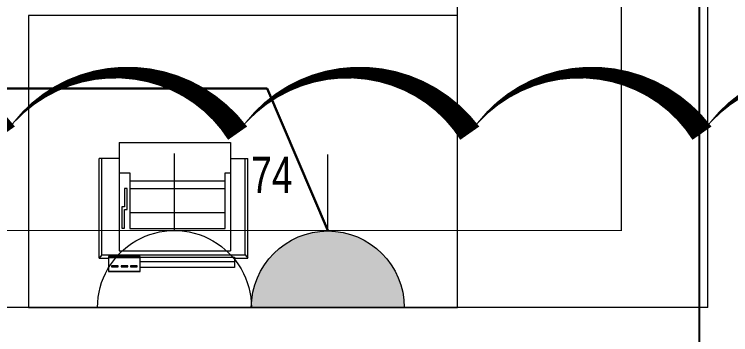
# Model space of a CAD drawing. Header units: metres. Extents: x 75097 to 220695, y -1557923 to -1361206.
# Drawn here: x 113370 to 115088, y -1438413 to -1437645 of the extents above; entities that cross this region are included whole.
import ezdxf

# ---------------------------------------------------------------- set-up
doc = ezdxf.new("R2010")
doc.units = ezdxf.units.M
doc.layers.get('0').update_dxf_attribs({"lineweight": 0})
doc.layers.add('A-100 - Copy$0$axes', color=8, linetype='Continuous')
for name, color, linetype, lineweight in [('A-100 - Copy$0$Medical Equipment and Furniture', 8, 'Continuous', 0), ('A-100 - Copy$0$Walls', 8, 'Continuous', 0), ('E-LG', 245, 'Continuous', 30)]:
    doc.layers.add(name, color=color, linetype=linetype, lineweight=lineweight)
doc.layers.add('E-POWR', color=7, linetype='Continuous', lineweight=9, true_color=0x4e7e3e)
doc.layers.add('REV 01', color=7, linetype='Continuous', lineweight=0, true_color=0xe41b4d)
doc.styles.add('A-100 - Copy$0$X3G_ENTITY_257CFD', font='swisscl.ttf', dxfattribs={"height": 200})

# ---------------------------------------------------------------- blocks, each defined once
blk = doc.blocks.new('NORMAL SOCKET')
at = {"layer": 'E-POWR'}
for p, q in [((0, 307.7), (0, 615.4)), ((-307.7, 0), (307.7, 0))]:
    blk.add_line(p, q, dxfattribs=at)
blk.add_ellipse((0, 0), major_axis=(32.8, 305.9), ratio=1, start_param=4.81904, end_param=7.960633, dxfattribs=at)
blk = doc.blocks.new('GI-041_dwg_UPS-E-SKT1-3902843-GI-041')
at = {"layer": 'E-POWR'}
blk.add_hatch(color=256, dxfattribs=at).paths.add_polyline_path([(-0.1987, -0.0005), (0.1987, -0.0005), (0.1929, 0.0471), (0.176, 0.0919), (0.1487, 0.1313), (0.1129, 0.1631), (0.0705, 0.1853), (0.024, 0.1968), (-0.024, 0.1968), (-0.0705, 0.1853), (-0.1129, 0.1631), (-0.1487, 0.1313), (-0.176, 0.0919), (-0.1929, 0.0471)], flags=0)
for p, q in [((0, 0.1983), (0, 0.397)), ((-0.1987, -0.0005), (0.1987, -0.0005)), ((-0.1473, -0.0005), (0.1473, -0.0005))]:
    blk.add_line(p, q, dxfattribs=at)
blk.add_arc((0, -0.0005), 0.1987, 360, 180, dxfattribs=at)
blk = doc.blocks.new('A-100 - Copy$0$ITPPLT2C-P')
for p, q in [((0.0229, 0.0318), (0.2618, 0.0318)), ((0.0304, 0.0256), (0.0229, 0.0318)), ((0.0229, 0), (0.0229, 0.0318)), ((0.0304, -0.3182), (0.0304, 0.0256)), ((0.0304, 0.0256), (0.2618, 0.0256)), ((0.2618, -0.0096), (0.2618, 0.0318)), ((0, 0), (0, -0.2262)), ((0.0252, 0), (0, 0)), ((0.0139, 0), (0.0139, -0.2262)), ((0.0252, 0), (0.0139, 0)), ((0.0252, -0.2262), (0.0252, 0)), ((0.0401, -0.2769), (0.0401, -0.0096)), ((0.3, -0.0096), (0.0401, -0.0096)), ((0.2274, -0.0222), (0.2274, -0.0096)), ((0.3, -0.2769), (0.3, -0.0096)), ((0.0939, -0.2515), (0.0939, -0.0222)), ((0.0939, -0.0222), (0.2274, -0.0222)), ((0.1321, -0.2515), (0.1321, -0.0222)), ((0.1894, -0.2515), (0.1894, -0.0222)), ((0.2082, -0.2515), (0.2082, -0.0222)), ((-0.0091, -0.2262), (0.0267, -0.2262)), ((-0.0091, -0.3023), (-0.0091, -0.2262)), ((-0.0087, -0.2262), (0.0236, -0.2262)), ((-0.0087, -0.3023), (-0.0087, -0.2262)), ((0, -0.2262), (0.0252, -0.2262)), ((0.0023, -0.2495), (0.0023, -0.2334)), ((0.0023, -0.2334), (0.0045, -0.2334)), ((0.0045, -0.2334), (0.0045, -0.2495)), ((0.0139, -0.2262), (0.0252, -0.2262)), ((0.0236, -0.2262), (0.0236, -0.3023)), ((0.0267, -0.2262), (0.0267, -0.3023)), ((0.0045, -0.2495), (0.0023, -0.2495)), ((0.0023, -0.2721), (0.0023, -0.2562)), ((0.0023, -0.2562), (0.0045, -0.2562)), ((0.0045, -0.2562), (0.0045, -0.2721)), ((0.2274, -0.2515), (0.0939, -0.2515)), ((0.1395, -0.2575), (0.19, -0.2575)), ((0.1395, -0.2641), (0.1395, -0.2575)), ((0.19, -0.2575), (0.19, -0.2641)), ((0.2274, -0.2769), (0.2274, -0.2515)), ((0.0045, -0.2721), (0.0023, -0.2721)), ((0.0947, -0.2701), (0.0947, -0.2641)), ((0.0947, -0.2641), (0.1395, -0.2641)), ((0.1457, -0.2701), (0.0947, -0.2701)), ((0.19, -0.2641), (0.1457, -0.2641)), ((0.1457, -0.2641), (0.1457, -0.2701)), ((0.0023, -0.295), (0.0023, -0.2793)), ((0.0023, -0.2793), (0.0045, -0.2793)), ((0.0045, -0.2793), (0.0045, -0.295)), ((0.3, -0.2769), (0.0401, -0.2769)), ((0.2618, -0.2769), (0.2618, -0.3246)), ((0.0267, -0.3023), (-0.0091, -0.3023)), ((0.0236, -0.3023), (-0.0087, -0.3023)), ((0.0045, -0.295), (0.0023, -0.295)), ((0.0229, -0.3246), (0.0229, -0.3023)), ((0.0304, -0.3182), (0.0229, -0.3246)), ((0.0229, -0.3246), (0.2618, -0.3246)), ((0.0304, -0.3182), (0.2618, -0.3182))]:
    blk.add_line(p, q)
blk = doc.blocks.new('A-100 - Copy')
at = {"layer": 'A-100 - Copy$0$axes'}
blk.add_line((115013.3, -1477297.4, 0), (115013.3, -1366771.9, 0), dxfattribs=at)
at = {"layer": 'A-100 - Copy$0$Medical Equipment and Furniture'}
blk.add_line((114432.9, -1438347.7, 2.4), (114432.9, -1433702.7, 2.4), dxfattribs=at)
at = {"layer": 'A-100 - Copy$0$Medical Equipment and Furniture', "elevation": 2.4}
blk.add_lwpolyline([(113404.2, -1437647.7), (113404.2, -1438347.7), (114432.9, -1438347.7), (114432.9, -1437647.7)], close=True, dxfattribs=at)
at = {"layer": 'A-100 - Copy$0$Walls'}
for p, q in [((115033.8, -1438347.7, 0.8), (115032.9, -1433902.7, 2.4)), ((115033.8, -1438347.7, 2.4), (109430.3, -1438347.7, 2.4))]:
    blk.add_line(p, q, dxfattribs=at)
at = {"layer": 'A-100 - Copy$0$Medical Equipment and Furniture', "extrusion": (2.55412e-17, -7.77425e-06, -1), "xscale": 1000, "yscale": 1000, "zscale": 1000, "rotation": 90}
blk.add_blockref('A-100 - Copy$0$ITPPLT2C-P', (-113898.3, -1438252.2, 8.8), dxfattribs=at)
at = {"layer": 'A-100 - Copy$0$Medical Equipment and Furniture', "insert": (113987.6, -1438073.5, 2.4), "char_height": 87.47, "attachment_point": 8, "style": 'A-100 - Copy$0$X3G_ENTITY_257CFD'}
blk.add_mtext('74', dxfattribs=at)

msp = doc.modelspace()

# ---------------------------------------------------------------- linework, layer by layer
at = {"layer": 'E-LG', "color": 1}
msp.add_lwpolyline([(114121.9, -1438163.1), (113976.1, -1437823.1), (112072.6, -1437823.1), (112072.6, -1431172), (112496.9, -1430971.6), (112081, -1430928.9), (112081, -1425669.9), (112433.9, -1425522.7), (112069.9, -1425406.5), (108550.8, -1425406.5), (108550.8, -1424950.6), (108261.7, -1424857.6), (108557.5, -1424816.6), (108557.5, -1421791.1), (108261.7, -1421679.4), (108556.9, -1421628.8), (112349.4, -1421628.8), (112433.9, -1421592.4), (112335.3, -1421540.3), (108551.1, -1421540.3), (108551.1, -1418318.7), (108261.7, -1418252.7)], dxfattribs=at)
at = {"layer": 'E-POWR', "const_width": 3}
msp.add_lwpolyline([(109614.9, -1436993.5), (109614.9, -1438163.1), (114826.4, -1438163.1), (114826.4, -1437454.8), (114824.2, -1435547.7), (114826.4, -1434391.8)], dxfattribs=at)

# ---------------------------------------------------------------- block references
at = {"xscale": -923.0399999999992, "yscale": 923.0399999999992, "zscale": 923.0399999999992}
msp.add_blockref('GI-041_dwg_UPS-E-SKT1-3902843-GI-041', (114121.9, -1438347.3, 2.4), dxfattribs=at)
at = {"layer": 'E-POWR', "color": 85, "xscale": -0.6, "yscale": 0.6, "zscale": 0.6}
msp.add_blockref('NORMAL SOCKET', (113754.1, -1438347.7, 2.4), dxfattribs=at)

# ---------------------------------------------------------------- next in the draw order: block references
msp.add_blockref('A-100 - Copy', (0, 0))

# ---------------------------------------------------------------- next in the draw order: linework, layer by layer
at = {"layer": 'REV 01', "elevation": 0}
msp.add_lwpolyline([(108892.4, -1438512.2, 0, 55.7, -0.520567), (108892.4, -1437929.9, 0, 55.7, -0.520567), (109449.4, -1437929.9, 0, 55.7, -0.520567), (110006.4, -1437929.9, 0, 55.7, -0.520567), (110563.5, -1437929.9, 0, 55.7, -0.520567), (111120.5, -1437929.9, 0, 55.7, -0.520567), (111677.5, -1437929.9, 0, 55.7, -0.520567), (112234.5, -1437929.9, 0, 55.7, -0.520567), (112791.5, -1437929.9, 0, 55.7, -0.520567), (113348.5, -1437929.9, 0, 55.7, -0.520567), (113905.6, -1437929.9, 0, 55.7, -0.520567), (114462.6, -1437929.9, 0, 55.7, -0.520567), (115019.6, -1437929.9, 0, 55.7, -0.520567), (115576.6, -1437929.9, 0, 55.7, -0.520567), (115720.9, -1438342.7, 0, 55.7, -0.520567), (115720.9, -1438899.7, 0, 55.7, -0.520567)], format="xyseb", dxfattribs=at)

doc.saveas('drawing.dxf')
